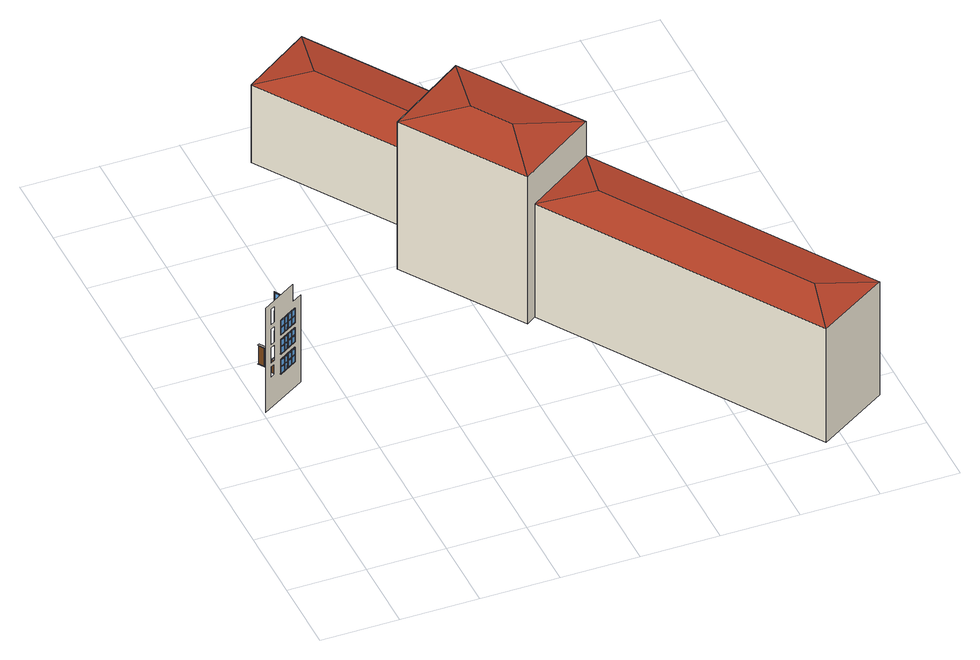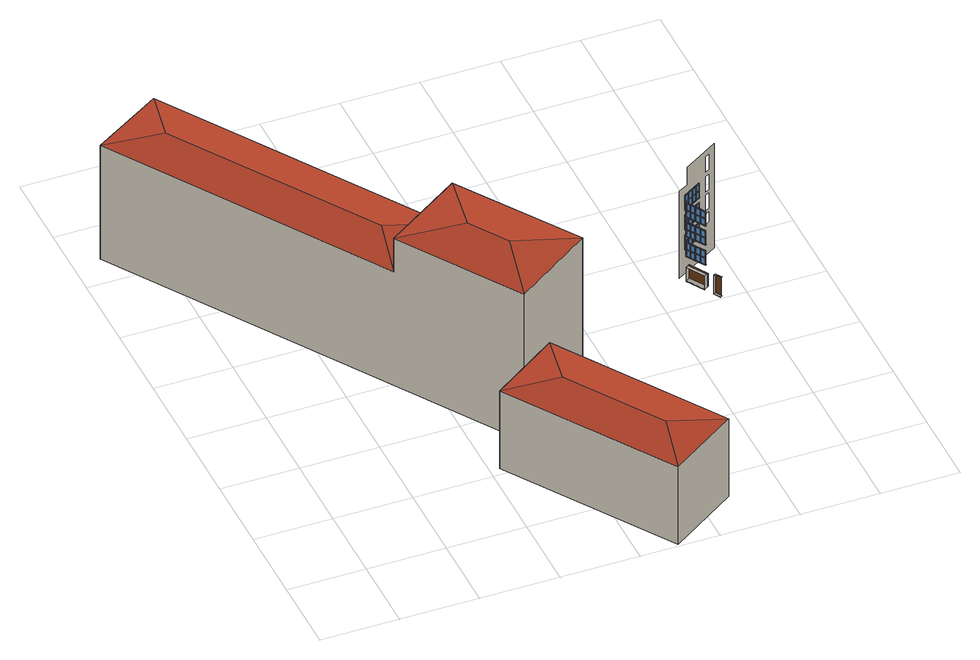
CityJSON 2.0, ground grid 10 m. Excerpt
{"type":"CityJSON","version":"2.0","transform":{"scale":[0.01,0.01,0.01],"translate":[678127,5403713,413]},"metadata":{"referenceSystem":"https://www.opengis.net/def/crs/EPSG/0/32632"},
"CityObjects":{
"building1":{"type":"Building","attributes":{"measuredHeight":15.46},"geometry":[{"type":"MultiSurface","lod":"3","boundaries":[[[0,1,2,3]],[[4,5,6,7]],[[8,9,10,11]],[[12,13,14,15]],[[16,17,18,19]],[[20,21,22,23]],[[24,25,26,27]],[[28,29,30,31]],[[32,33,34,35]],[[36,37,38,39]],[[40,41,42,43]],[[44,45,46,47]],[[9,6,5,10]],[[2,9,10,1]],[[6,13,14,5]],[[25,22,21,26]],[[18,25,26,17]],[[22,29,30,21]],[[41,38,37,42]],[[34,41,42,33]],[[38,45,46,37]],[[48,2,1,49]],[[50,6,5,51]],[[52,18,17,53]],[[54,22,21,55]],[[56,34,33,57]],[[58,38,37,59]],[[60,14,13,61]],[[62,10,9,63]],[[64,30,29,65]],[[66,26,25,67]],[[68,46,45,69]],[[70,42,41,71]],[[72,73,74,75]],[[76,77,78,79]],[[80,81,82,83]],[[15,14,5,4]],[[11,10,1,0]],[[31,30,21,20]],[[27,26,17,16]],[[47,46,37,36]],[[43,42,33,32]],[[84,72,75,85]],[[86,76,79,87]],[[88,80,83,89]],[[73,90,91,92,15,12,93,74]],[[77,94,95,96,31,28,97,78]],[[81,98,99,100,47,44,101,82]],[[102,103,11,0]],[[104,105,27,16]],[[106,107,43,32]],[[15,4,108,92]],[[31,20,109,96]],[[47,36,110,100]],[[7,8,11,103,111,112,108,4]],[[23,24,27,105,113,114,109,20]],[[39,40,43,107,115,116,110,36]],[[117,90,91,112,111,118,102,0,3,8,7,12,93,119]],[[120,94,95,114,113,121,104,16,19,24,23,28,97,122]],[[123,98,99,116,115,124,106,32,35,40,39,44,101,125]],[[49,1,10,62]],[[51,5,14,60]],[[53,17,26,66]],[[55,21,30,64]],[[57,33,42,70]],[[59,37,46,68]],[[126,5,4,108]],[[127,1,0,102]],[[128,21,20,109]],[[129,17,16,104]],[[130,37,36,110]],[[131,33,32,106]],[[14,132,92,15]],[[10,133,103,11]],[[30,134,96,31]],[[26,135,105,27]],[[46,136,100,47]],[[42,137,107,43]],[[85,84,138,139]],[[87,86,140,141]],[[89,88,142,143]],[[117,119,144,145]],[[120,122,146,147]],[[123,125,148,149]],[[10,5,126,133]],[[132,126,5,14]],[[127,1,10,133]],[[26,21,128,135]],[[134,128,21,30]],[[129,17,26,135]],[[42,37,130,137]],[[136,130,37,46]],[[131,33,42,137]],[[138,145,144,139],[150,151,152,153],[154,155,156,157],[61,50,51,60],[49,62,63,48]],[[140,147,146,141],[158,159,160,161],[162,163,164,165],[65,54,55,64],[53,66,67,52]],[[142,149,148,143],[166,167,168,169],[170,171,172,173],[69,58,59,68],[57,70,71,56]],[[108,126,132,92]],[[102,127,133,103]],[[109,128,134,96]],[[104,129,135,105]],[[110,130,136,100]],[[106,131,137,107]],[[154,132,126,155]],[[152,133,127,153]],[[162,134,128,163]],[[160,135,129,161]],[[170,136,130,171]],[[168,137,131,169]],[[92,132,174,91]],[[103,133,175,111]],[[96,134,176,95]],[[105,135,177,113]],[[100,136,178,99]],[[107,137,179,115]],[[118,180,127,102]],[[112,181,126,108]],[[121,182,129,104]],[[114,183,128,109]],[[124,184,131,106]],[[116,185,130,110]],[[175,180,127,133]],[[181,175,133,126]],[[174,181,126,132]],[[177,182,129,135]],[[183,177,135,128]],[[176,183,128,134]],[[179,184,131,137]],[[185,179,137,130]],[[178,185,130,136]],[[151,175,133,152]],[[157,174,132,154]],[[159,177,135,160]],[[165,176,134,162]],[[167,179,137,168]],[[173,178,136,170]],[[153,127,180,150]],[[155,126,181,156]],[[161,129,182,158]],[[163,128,183,164]],[[169,131,184,166]],[[171,130,185,172]],[[186,187,188,189,190,191],[192,193,194,195],[196,197,198,199],[200,201,202,203],[204,205,206,207],[208,143,148,209],[144,210,211,139],[212,213,141,146]],[[111,175,180,118]],[[91,174,181,112]],[[181,175,111,112]],[[113,177,182,121]],[[95,176,183,114]],[[183,177,113,114]],[[115,179,184,124]],[[99,178,185,116]],[[185,179,115,116]],[[156,181,174,157]],[[150,180,175,151]],[[164,183,176,165]],[[158,182,177,159]],[[172,185,178,173]],[[166,184,179,167]],[[90,73,72,84]],[[94,77,76,86]],[[98,81,80,88]],[[90,84,138,145,117]],[[94,86,140,147,120]],[[98,88,142,149,123]],[[214,215,216,217]],[[218,219,220,221]],[[222,223,224,225]],[[226,227,228,229]],[[230,231,232,233]],[[234,235,236,237]],[[220,215,214,221]],[[228,223,222,229]],[[236,231,230,237]],[[238,216,215,239]],[[240,220,219,241]],[[242,224,223,243]],[[244,228,227,245]],[[246,232,231,247]],[[248,236,235,249]],[[221,220,250,251]],[[217,216,252,253]],[[229,228,254,255]],[[225,224,256,257]],[[237,236,258,259]],[[233,232,260,261]],[[262,263,219,218]],[[264,265,215,214]],[[266,267,227,226]],[[268,269,223,222]],[[270,271,235,234]],[[272,273,231,230]],[[220,215,265,250]],[[219,220,250,263]],[[215,216,252,265]],[[228,223,269,254]],[[227,228,254,267]],[[223,224,256,269]],[[236,231,273,258]],[[235,236,258,271]],[[231,232,260,273]],[[239,215,265,274]],[[275,250,220,240]],[[276,252,216,238]],[[241,219,263,277]],[[243,223,269,278]],[[279,254,228,244]],[[280,256,224,242]],[[245,227,267,281]],[[247,231,273,282]],[[283,258,236,248]],[[284,260,232,246]],[[249,235,271,285]],[[251,250,263,262]],[[253,252,265,264]],[[255,254,267,266]],[[257,256,269,268]],[[259,258,271,270]],[[261,260,273,272]],[[286,287,73,72]],[[288,289,77,76]],[[290,291,81,80]],[[292,286,72,84]],[[293,288,76,86]],[[294,290,80,88]],[[287,295,296,297,253,217,90,73]],[[289,298,299,300,257,225,94,77]],[[291,301,302,303,261,233,98,81]],[[274,265,252,276]],[[277,263,250,275]],[[278,269,256,280]],[[281,267,254,279]],[[282,273,260,284]],[[285,271,258,283]],[[304,295,296,305,306,307,308,262,218,221,214,217,90,117]],[[309,298,299,310,311,312,313,266,226,229,222,225,94,120]],[[314,301,302,315,316,317,318,270,234,237,230,233,98,123]],[[214,221,251,319,306,305,320,264]],[[222,229,255,321,311,310,322,268]],[[230,237,259,323,316,315,324,272]],[[308,319,251,262]],[[313,321,255,266]],[[318,323,259,270]],[[253,264,320,297]],[[257,268,322,300]],[[261,272,324,303]],[[325,263,262,308]],[[326,265,264,320]],[[252,327,297,253]],[[250,328,319,251]],[[329,267,266,313]],[[330,269,268,322]],[[256,331,300,257]],[[254,332,321,255]],[[333,271,270,318]],[[334,273,272,324]],[[260,335,303,261]],[[258,336,323,259]],[[84,292,211,138]],[[304,117,145,210]],[[86,293,213,140]],[[309,120,147,212]],[[88,294,208,142]],[[314,123,149,209]],[[327,326,265,252]],[[250,265,326,328]],[[325,263,250,328]],[[331,330,269,256]],[[254,269,330,332]],[[329,267,254,332]],[[335,334,273,260]],[[258,273,334,336]],[[333,271,258,336]],[[211,210,145,138],[337,338,339,340],[341,342,343,344],[238,239,274,276],[277,275,240,241]],[[213,212,147,140],[345,346,347,348],[349,350,351,352],[242,243,278,280],[281,279,244,245]],[[208,209,149,142],[353,354,355,356],[357,358,359,360],[246,247,282,284],[285,283,248,249]],[[320,326,327,297]],[[308,325,328,319]],[[322,330,331,300]],[[313,329,332,321]],[[324,334,335,303]],[[318,333,336,323]],[[341,327,326,342]],[[339,328,325,340]],[[349,331,330,350]],[[347,332,329,348]],[[357,335,334,358]],[[355,336,333,356]],[[361,362,363,364]],[[365,366,367,368]],[[369,370,371,372]],[[373,372,371,374]],[[366,371,370,367]],[[319,328,375,306]],[[297,327,376,296]],[[307,377,325,308]],[[305,378,326,320]],[[321,332,379,311]],[[300,331,380,299]],[[312,381,329,313]],[[310,382,330,322]],[[323,336,383,316]],[[303,335,384,302]],[[317,385,333,318]],[[315,386,334,324]],[[378,375,328,326]],[[375,377,325,328]],[[376,378,326,327]],[[382,379,332,330]],[[379,381,329,332]],[[380,382,330,331]],[[386,383,336,334]],[[383,385,333,336]],[[384,386,334,335]],[[340,325,377,337]],[[342,326,378,343]],[[348,329,381,345]],[[350,330,382,351]],[[356,333,385,353]],[[358,334,386,359]],[[338,375,328,339]],[[344,376,327,341]],[[346,379,332,347]],[[352,380,331,349]],[[354,383,336,355]],[[360,384,335,357]],[[387,388,389,390]],[[391,392,387,390]],[[393,394,395,396]],[[397,398,399,400]],[[401,402,403,404]],[[378,375,306,305]],[[296,376,378,305]],[[306,375,377,307]],[[382,379,311,310]],[[299,380,382,310]],[[311,379,381,312]],[[386,383,316,315]],[[302,384,386,315]],[[316,383,385,317]],[[343,378,376,344]],[[337,377,375,338]],[[351,382,380,352]],[[345,381,379,346]],[[359,386,384,360]],[[353,385,383,354]],[[295,292,286,287]],[[298,293,288,289]],[[301,294,290,291]],[[405,406,407,408]],[[409,410,405,408]],[[407,406,411,412]],[[413,414,415,416]],[[417,418,413,416]],[[415,414,419,420]],[[421,422,423,424]],[[425,426,421,424]],[[423,422,427,428]],[[394,393,429,430,431]],[[398,397,432,433,434]],[[402,401,435,436,437]],[[292,295,304,210,211]],[[293,298,309,212,213]],[[294,301,314,209,208]],[[438,405,410,439]],[[440,411,406,441]],[[442,413,418,443]],[[444,419,414,445]],[[446,421,426,447]],[[448,427,422,449]],[[450,451,406,407]],[[452,453,410,409]],[[412,411,454,455]],[[408,405,456,457]],[[458,459,414,415]],[[460,461,418,417]],[[420,419,462,463]],[[416,413,464,465]],[[466,467,422,423]],[[468,469,426,425]],[[428,427,470,471]],[[424,421,472,473]],[[405,406,451,456]],[[406,411,454,451]],[[410,405,456,453]],[[413,414,459,464]],[[414,419,462,459]],[[418,413,464,461]],[[421,422,467,472]],[[422,427,470,467]],[[426,421,472,469]],[[389,474,391,390]],[[387,392,475,388]],[[395,396,476,477]],[[399,400,478,479]],[[403,404,480,481]],[[482,454,411,440]],[[441,406,451,483]],[[439,410,453,484]],[[485,456,405,438]],[[486,462,419,444]],[[445,414,459,487]],[[443,418,461,488]],[[489,464,413,442]],[[490,470,427,448]],[[449,422,467,491]],[[447,426,469,492]],[[493,472,421,446]],[[394,395,477,494]],[[398,399,479,495]],[[402,403,481,496]],[[396,393,409,452,497,498,499,476]],[[400,397,417,460,500,501,502,478]],[[404,401,425,468,503,504,505,480]],[[506,507,508,450,407,408,457,509]],[[510,511,512,458,415,416,465,513]],[[514,515,516,466,423,424,473,517]],[[429,393,409,408,407,412,455,518,519,507,506,498,499,520]],[[432,397,417,416,415,420,463,521,522,511,510,501,502,523]],[[435,401,425,424,423,428,471,524,525,515,514,504,505,526]],[[497,509,457,452]],[[455,450,508,518]],[[500,513,465,460]],[[463,458,512,521]],[[503,517,473,468]],[[471,466,516,524]],[[457,456,453,452]],[[455,454,451,450]],[[465,464,461,460]],[[463,462,459,458]],[[473,472,469,468]],[[471,470,467,466]],[[527,453,452,497]],[[528,451,450,508]],[[529,461,460,500]],[[530,459,458,512]],[[531,469,468,503]],[[532,467,466,516]],[[454,533,518,455]],[[456,534,509,457]],[[462,535,521,463]],[[464,536,513,465]],[[470,537,524,471]],[[472,538,517,473]],[[508,528,533,518]],[[497,527,534,509]],[[512,530,535,521]],[[500,529,536,513]],[[516,532,537,524]],[[503,531,538,517]],[[453,456,534,527]],[[528,534,456,451]],[[454,533,528,451]],[[461,464,536,529]],[[530,536,464,459]],[[462,535,530,459]],[[469,472,538,531]],[[532,538,472,467]],[[470,537,532,467]],[[429,520,539,430]],[[432,523,540,433]],[[435,526,541,436]],[[494,394,431,542]],[[495,398,434,543]],[[496,402,437,544]],[[484,453,456,485]],[[483,451,454,482]],[[488,461,464,489]],[[487,459,462,486]],[[492,469,472,493]],[[491,467,470,490]],[[545,534,527,546]],[[547,533,528,548]],[[549,536,529,550]],[[551,535,530,552]],[[553,538,531,554]],[[555,537,532,556]],[[431,430,539,542],[440,441,483,482],[484,485,438,439],[557,558,545,546],[547,548,559,560]],[[434,433,540,543],[444,445,487,486],[488,489,442,443],[561,562,549,550],[551,552,563,564]],[[437,436,541,544],[448,449,491,490],[492,493,446,447],[565,566,553,554],[555,556,567,568]],[[507,569,528,508]],[[498,570,527,497]],[[511,571,530,512]],[[501,572,529,500]],[[515,573,532,516]],[[504,574,531,503]],[[518,533,575,519]],[[509,534,576,506]],[[521,535,577,522]],[[513,536,578,510]],[[524,537,579,525]],[[517,538,580,514]],[[569,576,534,528]],[[575,569,528,533]],[[576,570,527,534]],[[571,578,536,530]],[[577,571,530,535]],[[578,572,529,536]],[[573,580,538,532]],[[579,573,532,537]],[[580,574,531,538]],[[558,576,534,545]],[[548,528,569,559]],[[546,527,570,557]],[[560,575,533,547]],[[562,578,536,549]],[[552,530,571,563]],[[550,529,572,561]],[[564,577,535,551]],[[566,580,538,553]],[[556,532,573,567]],[[554,531,574,565]],[[568,579,537,555]],[[499,476,477,494]],[[502,478,479,495]],[[505,480,481,496]],[[506,576,570,498]],[[519,575,569,507]],[[569,576,506,507]],[[510,578,572,501]],[[522,577,571,511]],[[571,578,510,511]],[[514,580,574,504]],[[525,579,573,515]],[[573,580,514,515]],[[581,582,583,584]],[[585,586,587,588]],[[587,582,581,588]],[[589,590,591,592]],[[593,594,595,596]],[[595,590,589,596]],[[597,598,599,600]],[[601,602,603,604]],[[603,598,597,604]],[[499,494,542,539,520]],[[502,495,543,540,523]],[[505,496,544,541,526]],[[557,570,576,558]],[[559,569,575,560]],[[561,572,578,562]],[[563,571,577,564]],[[565,574,580,566]],[[567,573,579,568]],[[605,388,475,606]],[[607,587,586,608]],[[609,583,582,610]],[[611,595,594,612]],[[613,591,590,614]],[[615,603,602,616]],[[617,599,598,618]],[[584,583,619,620]],[[588,587,621,622]],[[592,591,623,624]],[[596,595,625,626]],[[600,599,627,628]],[[604,603,629,630]],[[631,632,586,585]],[[633,634,582,581]],[[635,636,594,593]],[[637,638,590,589]],[[639,640,602,601]],[[641,642,598,597]],[[474,475,392,391]],[[477,476,643,644]],[[479,478,645,646]],[[481,480,647,648]],[[582,583,619,634]],[[587,582,634,621]],[[586,587,621,632]],[[590,591,623,638]],[[595,590,638,625]],[[594,595,625,636]],[[598,599,627,642]],[[603,598,642,629]],[[602,603,629,640]],[[494,477,644,649]],[[495,479,646,650]],[[496,481,648,651]],[[610,582,634,652]],[[608,586,632,653]],[[614,590,638,654]],[[612,594,636,655]],[[618,598,642,656]],[[616,602,640,657]],[[658,619,583,609]],[[659,621,587,607]],[[660,623,591,613]],[[661,625,595,611]],[[662,627,599,617]],[[663,629,603,615]],[[476,499,585,631,664,665,666,643]],[[478,502,593,635,667,668,669,645]],[[480,505,601,639,670,671,672,647]],[[520,499,585,588,581,584,620,673,674,675,676,665,666,677]],[[523,502,593,596,589,592,624,678,679,680,681,668,669,682]],[[526,505,601,604,597,600,628,683,684,685,686,671,672,687]],[[664,688,622,631]],[[620,633,689,673]],[[676,675,689,633,581,588,622,688]],[[667,690,626,635]],[[624,637,691,678]],[[681,680,691,637,589,596,626,690]],[[670,692,630,639]],[[628,641,693,683]],[[686,685,693,641,597,604,630,692]],[[622,621,632,631]],[[620,619,634,633]],[[626,625,636,635]],[[624,623,638,637]],[[630,629,640,639]],[[628,627,642,641]],[[694,632,631,664]],[[695,634,633,689]],[[696,636,635,667]],[[697,638,637,691]],[[698,640,639,670]],[[699,642,641,693]],[[621,700,688,622]],[[619,701,673,620]],[[625,702,690,626]],[[623,703,678,624]],[[629,704,692,630]],[[627,705,683,628]],[[664,694,700,688]],[[689,695,701,673]],[[667,696,702,690]],[[691,697,703,678]],[[670,698,704,692]],[[693,699,705,683]],[[695,700,621,634]],[[632,621,700,694]],[[619,701,695,634]],[[520,677,706,539]],[[649,494,542,707]],[[697,702,625,638]],[[636,625,702,696]],[[623,703,697,638]],[[523,682,708,540]],[[650,495,543,709]],[[699,704,629,642]],[[640,629,704,698]],[[627,705,699,642]],[[526,687,710,541]],[[651,496,544,711]],[[653,632,621,659]],[[652,634,619,658]],[[655,636,625,661]],[[654,638,623,660]],[[657,640,629,663]],[[656,642,627,662]],[[712,701,695,713]],[[714,700,694,715]],[[716,703,697,717]],[[718,702,696,719]],[[720,705,699,721]],[[722,704,698,723]],[[542,539,706,707],[609,610,652,658],[653,659,607,608],[724,725,714,715],[712,713,726,727]],[[543,540,708,709],[613,614,654,660],[655,661,611,612],[728,729,718,719],[716,717,730,731]],[[544,541,710,711],[617,618,656,662],[657,663,615,616],[732,733,722,723],[720,721,734,735]],[[673,701,736,674]],[[688,700,737,676]],[[678,703,738,679]],[[690,702,739,681]],[[683,705,740,684]],[[692,704,741,686]],[[675,742,695,689]],[[665,743,694,664]],[[680,744,697,691]],[[668,745,696,667]],[[685,746,699,693]],[[671,747,698,670]],[[742,737,700,695]],[[736,742,695,701]],[[737,743,694,700]],[[744,739,702,697]],[[738,744,697,703]],[[739,745,696,702]],[[746,741,704,699]],[[740,746,699,705]],[[741,747,698,704]],[[715,694,743,724]],[[713,695,742,726]],[[719,696,745,728]],[[717,697,744,730]],[[723,698,747,732]],[[721,699,746,734]],[[727,736,701,712]],[[725,737,700,714]],[[731,738,703,716]],[[729,739,702,718]],[[735,740,705,720]],[[733,741,704,722]],[[677,666,643,644,649,707,706]],[[682,669,645,646,650,709,708]],[[687,672,647,648,651,711,710]],[[676,737,743,665]],[[674,736,742,675]],[[742,737,676,675]],[[681,739,745,668]],[[679,738,744,680]],[[744,739,681,680]],[[686,741,747,671]],[[684,740,746,685]],[[746,741,686,685]],[[724,743,737,725]],[[726,742,736,727]],[[728,745,739,729]],[[730,744,738,731]],[[732,747,741,733]],[[734,746,740,735]]],"semantics":{"surfaces":[{"type":"Window","frameMaterialClass":"Plastic","paneMaterialClass":"Glass","frameMaterialUncertainty":0.3},{"type":"WallSurface","klumMaterialClass":"Plaster","klumMaterialIndex":"I101","materialUncertainty":0.3},{"type":"Door","@cityeditor:layer":"Unclassified.LoD3","frameMaterialClass":"Plastic","paneMaterialClass":"Glass","frameMaterialUncertainty":0.3},{"type":"OuterCeilingSurface"},{"type":"OuterFloorSurface","klumMaterialClass":"Concrete","klumMaterialIndex":"E304","materialUncertainty":0.3},{"type":"Door","@cityeditor:layer":"Unclassified.LoD3","materialClass":"Metal","materialName":"Aluminium","materialUncertainty":0.3}],"values":[0,0,0,0,0,0,0,0,0,0,0,0,0,0,0,0,0,0,0,0,0,0,0,0,0,0,0,0,0,0,0,0,0,0,0,0,0,0,0,0,0,0,0,0,0,0,0,0,0,0,0,0,0,0,0,0,0,0,0,0,0,0,0,0,0,0,0,0,0,0,0,0,0,0,0,0,0,0,0,0,0,0,0,0,0,0,0,0,0,0,0,0,0,0,0,0,0,0,0,0,0,0,0,0,0,0,0,0,0,0,0,0,0,0,0,0,0,0,0,0,0,0,0,0,0,0,0,0,0,0,0,0,0,0,0,0,0,0,0,0,0,1,0,0,0,0,0,0,0,0,0,0,0,0,0,0,0,0,0,0,0,0,0,0,0,0,0,0,0,0,0,0,0,0,0,0,0,0,0,0,0,0,0,0,0,0,0,0,0,0,0,0,0,0,0,0,0,0,0,0,0,0,0,0,0,0,0,0,0,0,0,0,0,0,0,0,0,0,0,0,0,0,0,0,0,0,0,0,0,0,0,0,0,0,0,0,0,0,0,0,0,0,0,0,0,0,0,0,0,0,0,0,0,0,0,0,0,0,0,0,0,0,0,0,0,0,0,0,0,0,0,0,0,0,0,0,0,0,0,0,0,0,0,0,0,0,2,3,4,1,1,0,0,0,0,0,0,0,0,0,0,0,0,0,0,0,0,0,0,0,0,0,0,0,0,0,0,0,0,0,0,0,0,0,1,5,0,0,0,0,0,0,0,0,0,0,0,0,0,0,0,0,0,0,0,0,0,0,0,0,0,0,0,0,0,0,0,0,0,0,0,0,0,0,0,0,0,0,0,0,0,0,0,0,0,0,0,0,0,0,0,0,0,0,0,0,0,0,0,3,4,0,0,0,0,0,0,0,0,0,0,0,0,0,0,0,0,0,0,0,0,0,0,0,0,0,0,0,0,0,0,0,0,0,0,0,0,0,0,0,0,0,0,0,0,0,0,0,0,0,0,0,0,0,0,0,0,0,0,0,0,0,0,0,0,0,0,0,0,0,0,0,0,0,0,0,0,0,0,0,0,0,0,0,0,0,0,0,0,0,0,0,0,0,0,0,0,0,0,0,0,0,0,0,0,0,0,0,0,0,0,0,0,0,0,0,0,0,0,0,0,0,0,0,0,0,0,0,0,0,0,0,0,0,0,0,0,0,0,0,0,0,0,0,0,0,0,0,0,0,0,1,0,0,0,0,0,0,0,0,0,0,0,0,0,0,0,0,0,0,1,0,0,0,0,0,0,0,0,0,0,0,0,0,0,0,0,0,0,0,0,0,0,0,0,0,0,0,0,0,0,0,0,0,0,0,0,0,0,0,0,0,0,0,0,0,0,0,0,0,0,0,0,0,0,0,0,0,0,0,0,0,0,0,0,0,0,0,0,0,0,0,0,0,0,0,0,0,0,0,0,0,0,0,0,0,0,0,0,0,0,0,0,0,0,0,0,0,0,0,0,0,0,0,0,0,0,0,0,0,0,0,0,0,0,0,0,0,0,0,0,0,0,0,0,0,0,0,0,0,0,0,0,0,0,0,0,0,0,0,0,0,0,0,0,0,0,0]}}]},
"building2":{"type":"Building","attributes":{"dataAvailable":"NotSufficient","measuredHeight":12.39},"geometry":[{"type":"MultiSurface","lod":"3","boundaries":[[[748,749,750,751]],[[752,750,749,753]],[[750,752,751]],[[749,748,753]],[[754,755,753,748]],[[756,757,751,752]],[[755,756,752,753]],[[757,754,748,751]],[[755,754,757,756]]],"semantics":{"surfaces":[{"type":"RoofSurface"},{"type":"WallSurface"},{"type":"GroundSurface"}],"values":[0,0,0,0,1,1,1,1,2]}}]},
"building3":{"type":"Building","attributes":{"dataAvailable":"NotSufficient","measuredHeight":22.75},"geometry":[{"type":"MultiSurface","lod":"3","boundaries":[[[758,759,760]],[[761,762,758,760]],[[759,758,762,763]],[[762,761,763]],[[764,765,766,767]],[[766,768,767]],[[765,764,769]],[[768,766,765,769]],[[770,771,768,769]],[[772,770,769,764]],[[773,774,760,759]],[[774,772,764,767,761,760]],[[775,773,759,763]],[[775,763,761,767,768,771]],[[772,774,773,775,771,770]]],"semantics":{"surfaces":[{"type":"RoofSurface"},{"type":"WallSurface"},{"type":"GroundSurface"}],"values":[0,0,0,0,0,0,0,0,1,1,1,1,1,1,2]}}]}
},
"vertices":[
[344,3303,916],[347,3300,916],[294,3268,916],[292,3271,916],[344,3303,812],[347,3300,812],[294,3268,812],[292,3271,812],[292,3271,822],[294,3268,822],[347,3300,822],[344,3303,822],[292,3271,718],[294,3268,718],[347,3300,718],[344,3303,718],[344,3303,620],[347,3300,620],[294,3268,620],[292,3271,620],[344,3303,517],[347,3300,517],[294,3268,517],[292,3271,517],[292,3271,526],[294,3268,526],[347,3300,526],[344,3303,526],[292,3271,423],[294,3268,423],[347,3300,423],[344,3303,423],[344,3303,1201],[347,3300,1201],[294,3268,1201],[292,3271,1201],[344,3303,1098],[347,3300,1098],[294,3268,1098],[292,3271,1098],[292,3271,1107],[294,3268,1107],[347,3300,1107],[344,3303,1107],[292,3271,1004],[294,3268,1004],[347,3300,1004],[344,3303,1004],[297,3264,916],[349,3296,916],[297,3264,812],[349,3296,812],[297,3264,620],[349,3296,620],[297,3264,517],[349,3296,517],[297,3264,1201],[349,3296,1201],[297,3264,1098],[349,3296,1098],[349,3296,718],[297,3264,718],[349,3296,822],[297,3264,822],[349,3296,423],[297,3264,423],[349,3296,526],[297,3264,526],[349,3296,1004],[297,3264,1004],[349,3296,1107],[297,3264,1107],[400,3343,709],[400,3343,717],[287,3274,717],[287,3274,709],[400,3343,413],[400,3343,421],[287,3274,421],[287,3274,413],[400,3343,995],[400,3343,1003],[287,3274,1003],[287,3274,995],[402,3339,709],[289,3270,709],[402,3339,413],[289,3270,413],[402,3339,995],[289,3270,995],[402,3339,718],[399,3337,718],[347,3305,718],[289,3270,718],[402,3339,423],[399,3337,423],[347,3305,423],[289,3270,423],[402,3339,1004],[399,3337,1004],[347,3305,1004],[289,3270,1004],[347,3305,916],[347,3305,822],[347,3305,620],[347,3305,526],[347,3305,1201],[347,3305,1107],[347,3305,812],[347,3305,517],[347,3305,1098],[399,3337,822],[399,3337,812],[399,3337,526],[399,3337,517],[399,3337,1107],[399,3337,1098],[402,3339,925],[399,3337,916],[289,3270,925],[402,3339,629],[399,3337,620],[289,3270,629],[402,3339,1211],[399,3337,1201],[289,3270,1211],[350,3301,812],[350,3301,916],[350,3301,517],[350,3301,620],[350,3301,1098],[350,3301,1201],[350,3301,718],[350,3301,822],[350,3301,423],[350,3301,526],[350,3301,1004],[350,3301,1107],[407,3332,709],[294,3262,709],[407,3332,413],[294,3262,413],[407,3332,995],[294,3262,995],[294,3262,925],[407,3332,925],[294,3262,629],[407,3332,629],[294,3262,1211],[407,3332,1211],[404,3330,916],[404,3330,822],[352,3298,822],[352,3298,916],[352,3298,718],[352,3298,812],[404,3330,812],[404,3330,718],[404,3330,620],[404,3330,526],[352,3298,526],[352,3298,620],[352,3298,423],[352,3298,517],[404,3330,517],[404,3330,423],[404,3330,1201],[404,3330,1107],[352,3298,1107],[352,3298,1201],[352,3298,1004],[352,3298,1098],[404,3330,1098],[404,3330,1004],[402,3333,718],[402,3333,822],[402,3333,423],[402,3333,526],[402,3333,1004],[402,3333,1107],[402,3333,916],[402,3333,812],[402,3333,620],[402,3333,517],[402,3333,1201],[402,3333,1098],[30,3100,49],[620,3463,49],[620,3463,1336],[489,3382,1336],[489,3382,1595],[30,3100,1595],[174,3188,1508],[174,3188,1285],[127,3159,1285],[127,3159,1508],[127,3159,1211],[174,3188,1211],[174,3188,987],[127,3159,987],[127,3159,709],[127,3159,933],[174,3188,933],[174,3188,709],[125,3158,509],[125,3158,650],[171,3187,650],[171,3187,509],[532,3409,995],[532,3409,1211],[532,3409,925],[532,3409,709],[532,3409,629],[532,3409,413],[406,3341,812],[408,3337,812],[408,3337,718],[406,3341,718],[406,3341,916],[408,3337,916],[408,3337,822],[406,3341,822],[406,3341,517],[408,3337,517],[408,3337,423],[406,3341,423],[406,3341,620],[408,3337,620],[408,3337,526],[406,3341,526],[406,3341,1098],[408,3337,1098],[408,3337,1004],[406,3341,1004],[406,3341,1201],[408,3337,1201],[408,3337,1107],[406,3341,1107],[410,3334,718],[410,3334,812],[410,3334,822],[410,3334,916],[410,3334,423],[410,3334,517],[410,3334,526],[410,3334,620],[410,3334,1004],[410,3334,1098],[410,3334,1107],[410,3334,1201],[466,3373,822],[464,3377,822],[466,3373,718],[464,3377,718],[466,3373,526],[464,3377,526],[466,3373,423],[464,3377,423],[466,3373,1107],[464,3377,1107],[466,3373,1004],[464,3377,1004],[464,3377,916],[466,3373,916],[464,3377,812],[466,3373,812],[464,3377,620],[466,3373,620],[464,3377,517],[466,3373,517],[464,3377,1201],[466,3373,1201],[464,3377,1098],[466,3373,1098],[468,3369,812],[468,3369,822],[468,3369,718],[468,3369,916],[468,3369,517],[468,3369,526],[468,3369,423],[468,3369,620],[468,3369,1098],[468,3369,1107],[468,3369,1004],[468,3369,1201],[526,3420,709],[526,3420,717],[526,3420,413],[526,3420,421],[526,3420,995],[526,3420,1003],[528,3416,709],[528,3416,413],[528,3416,995],[528,3416,718],[525,3414,718],[467,3379,718],[528,3416,423],[525,3414,423],[467,3379,423],[528,3416,1004],[525,3414,1004],[467,3379,1004],[528,3416,925],[525,3414,812],[525,3414,822],[525,3414,916],[467,3379,916],[528,3416,629],[525,3414,517],[525,3414,526],[525,3414,620],[467,3379,620],[528,3416,1211],[525,3414,1098],[525,3414,1107],[525,3414,1201],[467,3379,1201],[467,3379,822],[467,3379,812],[467,3379,526],[467,3379,517],[467,3379,1107],[467,3379,1098],[469,3375,916],[469,3375,812],[469,3375,718],[469,3375,822],[469,3375,620],[469,3375,517],[469,3375,423],[469,3375,526],[469,3375,1201],[469,3375,1098],[469,3375,1004],[469,3375,1107],[529,3407,916],[529,3407,822],[471,3371,822],[471,3371,916],[471,3371,718],[471,3371,812],[529,3407,812],[529,3407,718],[529,3407,620],[529,3407,526],[471,3371,526],[471,3371,620],[471,3371,423],[471,3371,517],[529,3407,517],[529,3407,423],[529,3407,1201],[529,3407,1107],[471,3371,1107],[471,3371,1201],[471,3371,1004],[471,3371,1098],[529,3407,1098],[529,3407,1004],[335,3879,323],[335,3879,65],[296,3943,65],[296,3943,323],[311,3965,334],[362,3882,334],[341,3869,334],[290,3952,334],[290,3952,54],[341,3869,54],[362,3882,54],[311,3965,54],[311,3965,49],[362,3882,49],[527,3411,822],[527,3411,718],[527,3411,916],[527,3411,812],[527,3411,526],[527,3411,423],[527,3411,620],[527,3411,517],[527,3411,1107],[527,3411,1004],[527,3411,1201],[527,3411,1098],[374,3740,57],[429,3773,57],[429,3773,256],[374,3740,256],[515,3510,256],[515,3510,57],[417,3775,425],[417,3775,416],[413,3773,416],[413,3773,424],[417,3775,721],[417,3775,712],[413,3773,712],[413,3773,720],[417,3775,1007],[417,3775,998],[413,3773,998],[413,3773,1005],[423,3774,519],[423,3774,529],[419,3772,529],[419,3772,519],[419,3772,425],[423,3774,425],[423,3774,623],[419,3772,623],[423,3774,815],[423,3774,825],[419,3772,825],[419,3772,815],[419,3772,721],[423,3774,721],[423,3774,919],[419,3772,919],[423,3774,1101],[423,3774,1110],[419,3772,1110],[419,3772,1101],[419,3772,1007],[423,3774,1007],[423,3774,1204],[419,3772,1204],[417,3775,632],[424,3780,632],[424,3780,416],[417,3775,928],[424,3780,928],[424,3780,712],[417,3775,1214],[424,3780,1214],[424,3780,998],[427,3777,519],[427,3777,425],[427,3777,623],[427,3777,529],[427,3777,815],[427,3777,721],[427,3777,919],[427,3777,825],[427,3777,1101],[427,3777,1007],[427,3777,1204],[427,3777,1110],[455,3714,529],[458,3716,529],[455,3714,425],[458,3716,425],[458,3716,623],[455,3714,623],[458,3716,519],[455,3714,519],[455,3714,825],[458,3716,825],[455,3714,721],[458,3716,721],[458,3716,919],[455,3714,919],[458,3716,815],[455,3714,815],[455,3714,1110],[458,3716,1110],[455,3714,1007],[458,3716,1007],[458,3716,1204],[455,3714,1204],[458,3716,1101],[455,3714,1101],[570,3544,256],[570,3544,57],[490,3647,424],[490,3647,416],[490,3647,720],[490,3647,712],[490,3647,1005],[490,3647,998],[462,3719,623],[462,3719,529],[462,3719,425],[462,3719,519],[462,3719,919],[462,3719,825],[462,3719,721],[462,3719,815],[462,3719,1204],[462,3719,1110],[462,3719,1007],[462,3719,1101],[494,3650,416],[494,3650,712],[494,3650,998],[457,3711,425],[492,3653,425],[494,3650,425],[457,3711,721],[492,3653,721],[494,3650,721],[457,3711,1007],[492,3653,1007],[494,3650,1007],[492,3653,519],[492,3653,529],[457,3711,529],[457,3711,519],[492,3653,815],[492,3653,825],[457,3711,825],[457,3711,815],[492,3653,1101],[492,3653,1110],[457,3711,1110],[457,3711,1101],[457,3711,623],[492,3653,623],[494,3650,632],[457,3711,919],[492,3653,919],[494,3650,928],[457,3711,1204],[492,3653,1204],[494,3650,1214],[460,3713,425],[460,3713,529],[460,3713,721],[460,3713,825],[460,3713,1007],[460,3713,1110],[460,3713,623],[460,3713,519],[460,3713,919],[460,3713,815],[460,3713,1204],[460,3713,1101],[502,3654,632],[502,3654,928],[502,3654,1214],[502,3654,416],[502,3654,712],[502,3654,998],[464,3715,519],[464,3715,425],[464,3715,623],[464,3715,529],[464,3715,815],[464,3715,721],[464,3715,919],[464,3715,825],[464,3715,1101],[464,3715,1007],[464,3715,1204],[464,3715,1110],[500,3658,425],[500,3658,519],[500,3658,529],[500,3658,623],[500,3658,721],[500,3658,815],[500,3658,825],[500,3658,919],[500,3658,1007],[500,3658,1101],[500,3658,1110],[500,3658,1204],[496,3655,529],[496,3655,425],[496,3655,825],[496,3655,721],[496,3655,1110],[496,3655,1007],[496,3655,623],[496,3655,519],[496,3655,919],[496,3655,815],[496,3655,1204],[496,3655,1101],[496,3647,529],[500,3649,529],[500,3649,623],[496,3647,623],[496,3647,425],[500,3649,425],[500,3649,519],[496,3647,519],[496,3647,825],[500,3649,825],[500,3649,919],[496,3647,919],[496,3647,721],[500,3649,721],[500,3649,815],[496,3647,815],[496,3647,1110],[500,3649,1110],[500,3649,1204],[496,3647,1204],[496,3647,1007],[500,3649,1007],[500,3649,1101],[496,3647,1101],[429,3773,49],[570,3544,49],[504,3651,519],[504,3651,425],[504,3651,623],[504,3651,529],[504,3651,815],[504,3651,721],[504,3651,919],[504,3651,825],[504,3651,1101],[504,3651,1007],[504,3651,1204],[504,3651,1110],[532,3597,623],[528,3595,623],[532,3597,519],[528,3595,519],[532,3597,919],[528,3595,919],[532,3597,815],[528,3595,815],[532,3597,1204],[528,3595,1204],[532,3597,1101],[528,3595,1101],[528,3595,425],[532,3597,425],[528,3595,529],[532,3597,529],[528,3595,721],[532,3597,721],[528,3595,825],[532,3597,825],[528,3595,1007],[532,3597,1007],[528,3595,1110],[532,3597,1110],[560,3534,424],[560,3534,416],[560,3534,720],[560,3534,712],[560,3534,1005],[560,3534,998],[564,3537,416],[564,3537,712],[564,3537,998],[536,3599,529],[536,3599,425],[536,3599,825],[536,3599,721],[536,3599,1110],[536,3599,1007],[536,3599,623],[536,3599,519],[536,3599,919],[536,3599,815],[536,3599,1204],[536,3599,1101],[530,3592,425],[562,3539,425],[564,3537,425],[530,3592,721],[562,3539,721],[564,3537,721],[530,3592,1007],[562,3539,1007],[564,3537,1007],[530,3592,623],[562,3539,623],[562,3539,529],[562,3539,519],[564,3537,632],[530,3592,919],[562,3539,919],[562,3539,825],[562,3539,815],[564,3537,928],[530,3592,1204],[562,3539,1204],[562,3539,1110],[562,3539,1101],[564,3537,1214],[530,3592,519],[530,3592,529],[530,3592,815],[530,3592,825],[530,3592,1101],[530,3592,1110],[534,3594,425],[534,3594,529],[534,3594,721],[534,3594,825],[534,3594,1007],[534,3594,1110],[534,3594,519],[534,3594,623],[534,3594,815],[534,3594,919],[534,3594,1101],[534,3594,1204],[571,3541,632],[571,3541,416],[571,3541,928],[571,3541,712],[571,3541,1214],[571,3541,998],[538,3596,623],[538,3596,529],[538,3596,519],[538,3596,425],[538,3596,919],[538,3596,825],[538,3596,815],[538,3596,721],[538,3596,1204],[538,3596,1110],[538,3596,1101],[538,3596,1007],[570,3544,425],[570,3544,519],[570,3544,529],[570,3544,623],[570,3544,721],[570,3544,815],[570,3544,825],[570,3544,919],[570,3544,1007],[570,3544,1101],[570,3544,1110],[570,3544,1204],[566,3542,623],[566,3542,519],[566,3542,919],[566,3542,815],[566,3542,1204],[566,3542,1101],[566,3542,529],[566,3542,425],[566,3542,825],[566,3542,721],[566,3542,1110],[566,3542,1007],
[3004,5301,1212],[3150,6041,1300],[2364,7239,1300],[1635,7385,1212],[2512,7977,1212],[3876,5897,1212],[3004,5301,61],[3876,5897,61],[2512,7977,61],[1635,7385,61],
[5927,785,1860],[5766,56,1777],[6670,619,1777],[4435,4060,1777],[4281,3316,1860],[3545,3467,1777],[3444,5587,2277],[3271,4724,2373],[3593,4234,2372],[4435,4060,2277],[3423,3386,2277],[2423,4888,2277],[2423,4888,98],[3423,3386,98],[3444,5587,98],[5766,56,98],[6670,619,98],[3545,3467,98]
]}
